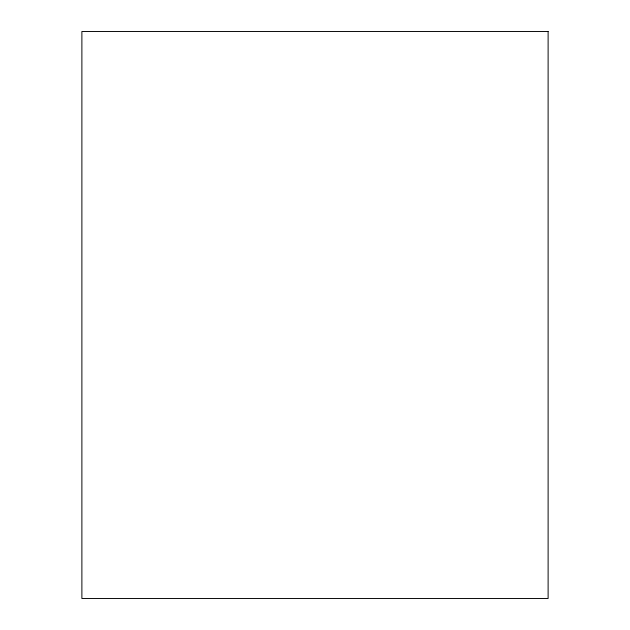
<?xml version="1.0" encoding="UTF-8"?>
<svg xmlns="http://www.w3.org/2000/svg" width="630" height="630" viewBox="0 0 630 630"><rect width="100%" height="100%" fill="white"/><g stroke="black" fill="none" stroke-linecap="round" stroke-linejoin="round"><path stroke-width="0.94" d="M548.116 31.5L81.884 31.5L81.884 598.5L548.116 598.5L548.116 31.5"/></g></svg>
